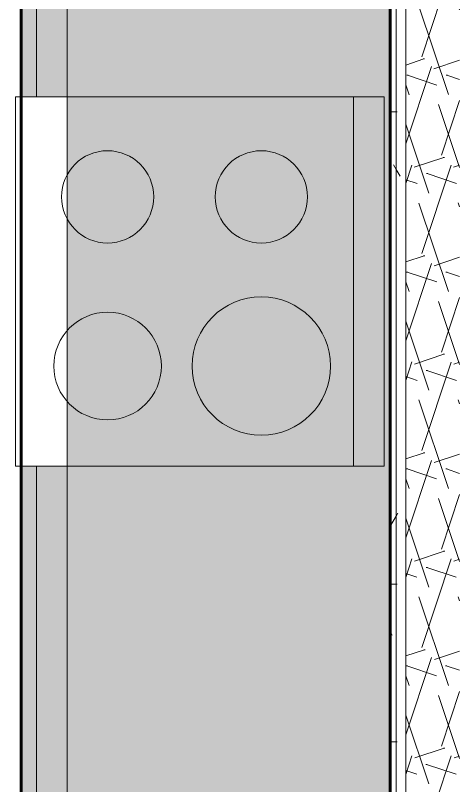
# Model space of a CAD drawing. Header units: inches. Extents: x -4061 to -1937, y 9836 to 11171.
# Drawn here: x -2665.1 to -2636.2, y 10292.8 to 10342.9 of the extents above; entities that cross this region are included whole.
import ezdxf

# ---------------------------------------------------------------- set-up
doc = ezdxf.new("R2010")
doc.units = ezdxf.units.IN
doc.header["$MEASUREMENT"] = 0
for name, color, linetype, lineweight in [('0-1', 7, 'Continuous', 5), ('0-2', 250, 'Continuous', 9), ('A-WALL', 113, 'Continuous', 18), ('A-WALL-PATT-4', 111, 'Continuous', 9), ('Q-CASE-1', 9, 'Continuous', 9), ('Q-CASE-2', 10, 'Continuous', 60), ('Q-CASE-3', 250, 'Continuous', 9), ('Q-SPCQ-1', 250, 'Continuous', 9)]:
    doc.layers.add(name, color=color, linetype=linetype, lineweight=lineweight)
pattern_1 = [(0, (-127.185, -364.175), (20.48, 5.12), [0.845, -14.515, 0.845, -14.515, -81.92]), (0, (-127.185, -364.175), (20.48, 5.12), [-30.72, 0.845, -29.875, 0.845, -14.515, -35.84]), (0, (-127.185, -364.175), (20.48, 5.12), [-76.8, 0.845, -9.395, 0.845, -24.755]), (120, (-119.505, -361.615), (-14.67405, 15.1762003), [0.845, -14.515, 0.845, -14.515, -81.92]), (120, (-119.505, -361.615), (-14.67405, 15.1762003), [-30.72, 0.845, -29.875, 0.845, -14.515, -35.84]), (120, (-119.505, -361.615), (-14.67405, 15.1762003), [-76.8, 0.845, -9.395, 0.845, -24.755]), (240, (-116.945, -351.375), (-5.80595, -20.2962003), [0.845, -14.515, 0.845, -14.515, -81.92]), (240, (-116.945, -351.375), (-5.80595, -20.2962003), [-30.72, 0.845, -29.875, 0.845, -14.515, -35.84]), (240, (-116.945, -351.375), (-5.80595, -20.2962003), [-76.8, 0.845, -9.395, 0.845, -24.755])]

# ---------------------------------------------------------------- blocks, each defined once
blk = doc.blocks.new('Range - 24_ x 24_-1372826-ENLARGED RCP - 3RD FLOOR PLAN - WEST')
at = {"layer": 'Q-SPCQ-1'}
for p, q in [((0, 0), (24, 0)), ((0, -24), (0, 0)), ((24, 0), (24, -24)), ((0, -22), (24, -22)), ((24, -24), (0, -24))]:
    blk.add_line(p, q, dxfattribs=at)
for centre, radius, start, end in [((6.5, -6), 3.5, 360, 180), ((17.5, -6), 3, 360, 180), ((6.5, -6), 3.5, 180, 0), ((17.5, -6), 3, 180, 0), ((6.5, -16), 4.5, 360, 180), ((17.5, -16), 3, 360, 180), ((6.5, -16), 4.5, 180, 0), ((17.5, -16), 3, 180, 0)]:
    blk.add_arc(centre, radius, start, end, dxfattribs=at)
blk = doc.blocks.new('OD_CW_Base Cabinet - OD_CW_Base Cabinet-1445614-ENLARGED RCP - 3RD FLOOR PLAN - WEST')
at = {"layer": 'Q-CASE-1'}
blk.add_hatch(color=256, dxfattribs=at).paths.add_polyline_path([(70.363, 24), (0.738, 24), (0.738, 3), (70.363, 3)], flags=0)
h = blk.add_hatch(color=256, dxfattribs=at)
h.paths.add_polyline_path([(0.738, 3), (0.738, 1), (15.268, 1), (15.268, 3)], flags=0)
h.paths.add_polyline_path([(70.363, 3), (39.268, 3), (39.268, 1), (70.363, 1)], flags=0)
h = blk.add_hatch(color=256, dxfattribs=at)
h.paths.add_polyline_path([(0.738, 1), (0.738, 0), (15.268, 0), (15.268, 1)], flags=0)
h.paths.add_polyline_path([(39.268, 1), (39.268, 0), (70.363, 0), (70.363, 1)], flags=0)
at = {"layer": 'Q-CASE-2'}
for p, q in [((70.363, 24), (0.738, 24)), ((0.738, 24), (0.738, 0)), ((70.363, 0), (70.363, 24)), ((0.738, 0), (70.363, 0))]:
    blk.add_line(p, q, dxfattribs=at)
at = {"layer": 'Q-CASE-3'}
for p, q in [((0.738, 24), (0.738, 3)), ((0.738, 24), (70.363, 24)), ((70.363, 3), (70.363, 24)), ((0.738, 3), (0.738, 1)), ((0.738, 3), (70.363, 3)), ((70.363, 1), (70.363, 3)), ((0.738, 1), (0.738, 0)), ((0.738, 1), (15.268, 1)), ((0.738, 1), (15.268, 1)), ((39.268, 1), (70.363, 1)), ((39.268, 1), (70.363, 1)), ((70.363, 0), (70.363, 1)), ((0.738, 0), (15.268, 0)), ((39.268, 0), (70.363, 0))]:
    blk.add_line(p, q, dxfattribs=at)
blk = doc.blocks.new('CTR - 1st Phase - Unit Layouts_rvt-1-ENLARGED RCP - 3RD FLOOR PLAN - WEST')
at = {"layer": '0-2'}
for name, p, rotation in [('OD_CW_Base Cabinet - OD_CW_Base Cabinet-1445614-ENLARGED RCP - 3RD FLOOR PLAN - WEST', (-2664.699, 10352.877), 269.9999999999401), ('Range - 24_ x 24_-1372826-ENLARGED RCP - 3RD FLOOR PLAN - WEST', (-2665.074, 10313.609), 89.99999999993085)]:
    blk.add_blockref(name, p, dxfattribs=dict(at, rotation=rotation))

msp = doc.modelspace()

# ---------------------------------------------------------------- hatches: boundary and pattern name
at = {"layer": 'A-WALL-PATT-4'}
h = msp.add_hatch(dxfattribs=at)
h.set_pattern_fill('FP_4', color=256, style=0, pattern_type=2)
h.set_pattern_definition([(161.57, (-126.865, -363.855), (-2.560496185, -0.000537386), [0, -18.214, 2.022, 0]), (18.43, (-127.505, -363.855), (-2.560496185, 0.000537386), [0, -18.214, 2.022, 0]), (108.43, (-126.865, -363.855), (1.27922091, -6.400876726), [6.07, -14.166]), (71.57, (-127.505, -363.855), (1.27922091, 6.400876726), [6.07, -14.166])])
h.paths.add_polyline_path([(-2636.324, 10245.839), (-2636.174, 10245.839), (-2636.174, 10380.889), (-2639.674, 10380.889), (-2639.674, 10245.839), (-2636.391, 10245.839)], flags=0)
h = msp.add_hatch(dxfattribs=at)
h.set_pattern_fill('FP_1', color=256, style=0, pattern_type=2)
h.set_pattern_definition(pattern_1)
h.paths.add_polyline_path([(-2640.299, 10249.339), (-2639.674, 10249.339), (-2639.674, 10377.389), (-2640.299, 10377.389), (-2640.299, 10249.964)], flags=0)
h = msp.add_hatch(dxfattribs=at)
h.set_pattern_fill('FP_1', color=256, style=0, pattern_type=2)
h.set_pattern_definition(pattern_1)
h.paths.add_polyline_path([(-2640.699, 10249.964), (-2640.299, 10249.964), (-2640.299, 10376.764), (-2640.924, 10376.764), (-2640.924, 10376.139), (-2640.699, 10376.139), (-2640.699, 10250.802)], flags=0)

# ---------------------------------------------------------------- linework, layer by layer
at = {"layer": 'A-WALL'}
for p, q in [((-2639.674, 10245.839), (-2639.674, 10377.389)), ((-2640.299, 10249.339), (-2640.299, 10376.764))]:
    msp.add_line(p, q, dxfattribs=at)

# ---------------------------------------------------------------- block references
at = {"layer": '0-1'}
msp.add_blockref('CTR - 1st Phase - Unit Layouts_rvt-1-ENLARGED RCP - 3RD FLOOR PLAN - WEST', (0, 0), dxfattribs=at)

doc.saveas('drawing.dxf')
